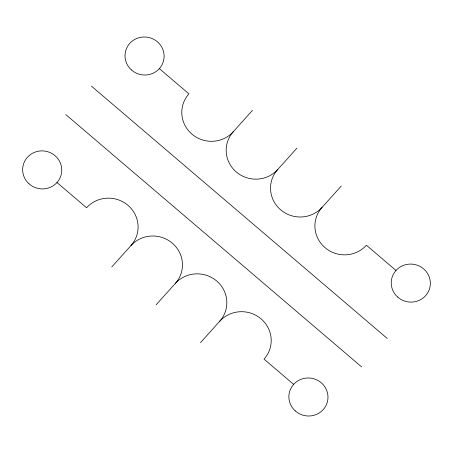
<?xml version="1.0" encoding="UTF-8"?>
<svg xmlns="http://www.w3.org/2000/svg" width="453" height="453" viewBox="0 0 453 453"><rect width="100%" height="100%" fill="white"/><g stroke="black" fill="none" stroke-linecap="round" stroke-linejoin="round"><path stroke-width="0.68" d="M111.755 266.953L130.945 245.6A29.371 28.494 11.6 0 1 172.321 243.17A29.371 28.494 11.6 0 1 175.317 283.448L156.121 304.801M159.36 68.624L188.941 93.856A29.371 28.499 11.6 0 0 191.93 134.133A29.371 28.499 11.6 0 0 233.312 131.704L252.502 110.351M233.312 131.704A29.371 28.499 11.6 0 0 236.302 171.981A29.371 28.499 11.6 0 0 277.678 169.552L296.874 148.193M200.492 342.649L219.688 321.296A29.371 28.494 11.6 0 1 261.064 318.861A29.371 28.494 11.6 0 1 264.054 359.138L293.64 384.37M277.678 169.552A29.371 28.499 11.6 0 0 280.673 209.83A29.371 28.499 11.6 0 0 322.049 207.4L341.245 186.041M396.001 270.475L366.42 245.243A29.371 28.499 11.6 0 1 325.039 247.678A29.371 28.499 11.6 0 1 322.049 207.395M91.393 86.104L387.196 338.419M65.804 114.581L361.602 366.896M56.993 182.519L86.574 207.751A29.371 28.494 11.6 0 1 127.95 205.322A29.371 28.494 11.6 0 1 130.945 245.6M175.317 283.448A29.371 28.494 11.6 0 1 216.693 281.013A29.371 28.494 11.6 0 1 219.688 321.296M29.06 183.839A19.581 18.998 11.6 0 0 61.319 174.156A19.581 18.998 11.6 0 0 36.234 151.721A19.581 18.998 11.6 0 0 29.06 183.839M295.282 410.922A19.581 18.998 11.6 0 0 327.542 401.239A19.581 18.998 11.6 0 0 302.457 378.804A19.581 18.998 11.6 0 0 295.282 410.922M131.427 69.943A19.581 18.998 11.6 0 0 163.68 60.26A19.581 18.998 11.6 0 0 138.601 37.825A19.581 18.998 11.6 0 0 131.427 69.943M397.649 297.026A19.581 18.998 11.6 0 0 429.908 287.344A19.581 18.998 11.6 0 0 404.823 264.909A19.581 18.998 11.6 0 0 397.649 297.026"/></g></svg>
